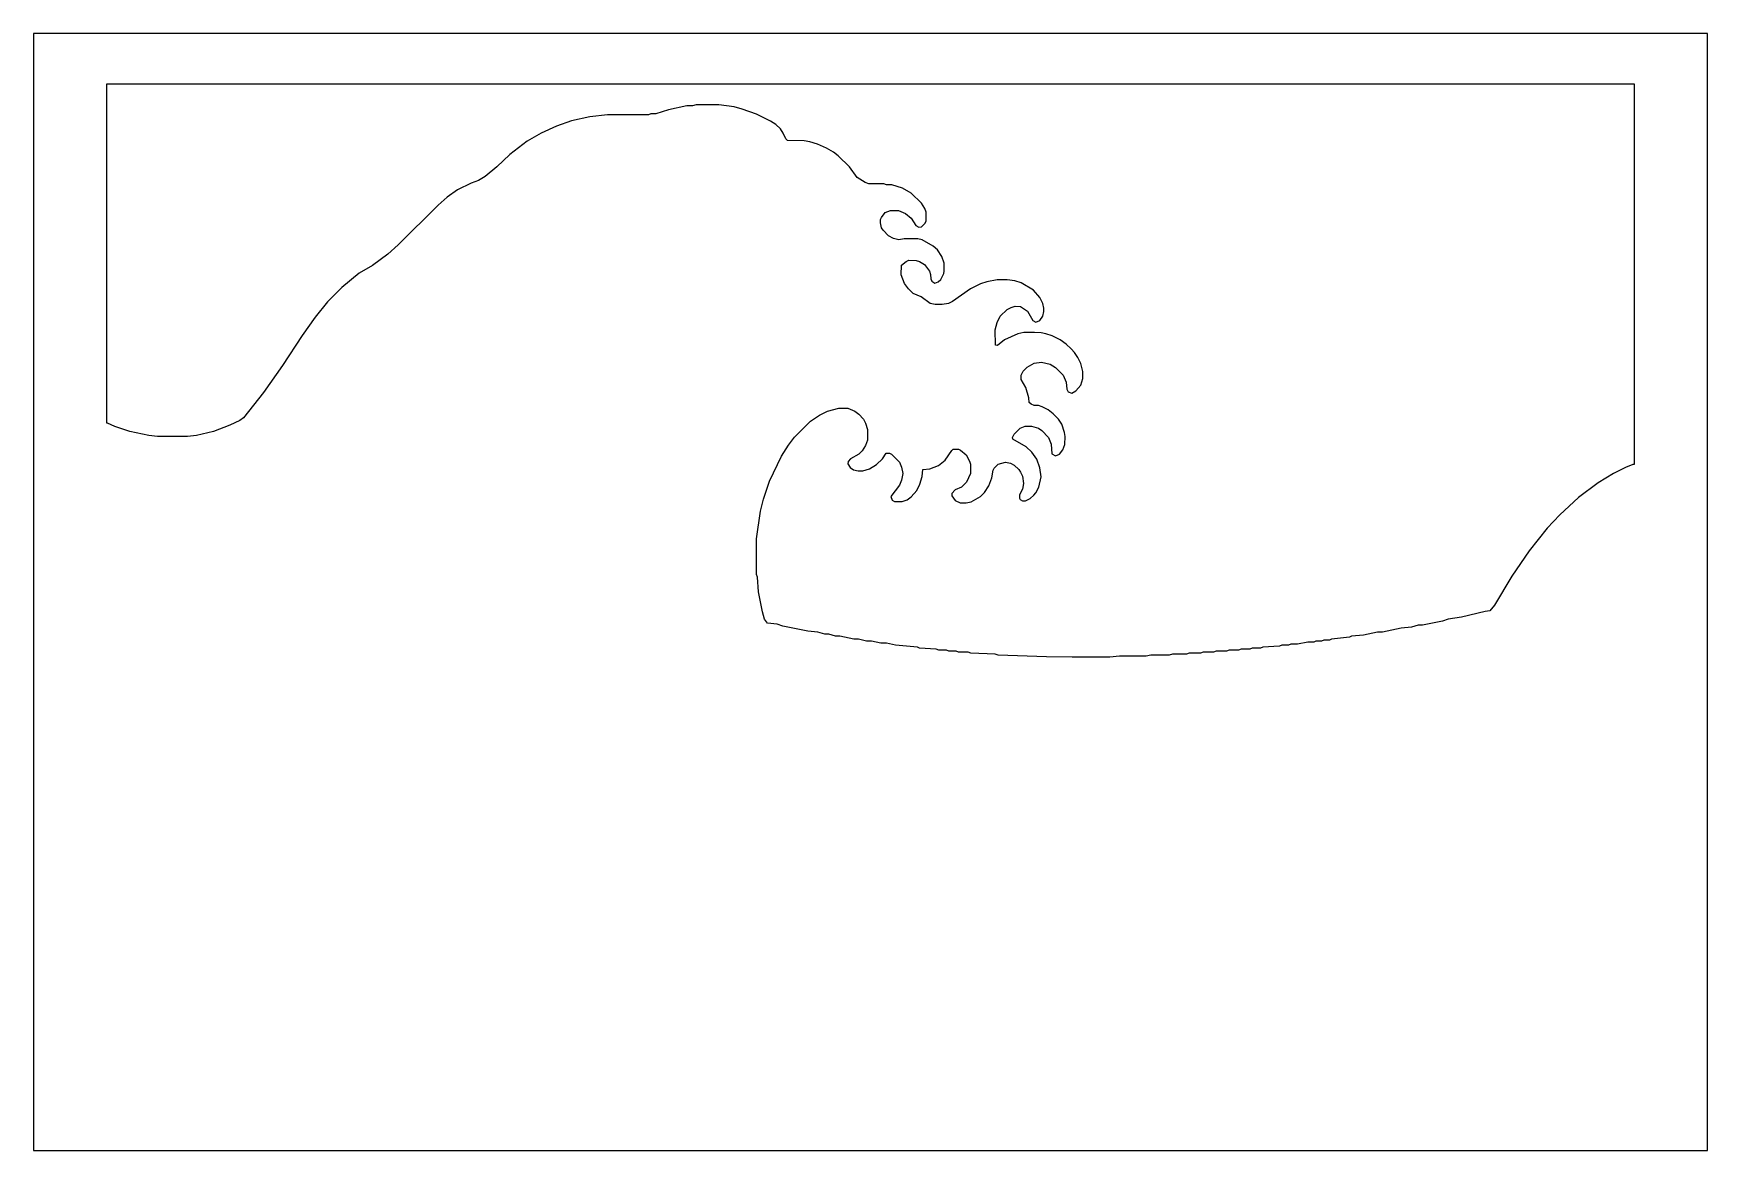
# Model space of a CAD drawing. Header units: millimetres. Extents: x 0 to 400, y 0 to 267.
import ezdxf

# ---------------------------------------------------------------- set-up
doc = ezdxf.new("R2010")
doc.units = ezdxf.units.MM
doc.layers.add('CUT', color=7, linetype='CONTINUOUS')

msp = doc.modelspace()

# ---------------------------------------------------------------- linework, layer by layer
at = {"layer": 'CUT'}
for points in [[(400, 266.8), (0, 266.8), (0, 0), (400, 0)], [(382.17, 163.86), (380.37, 163.1), (377.53, 161.67), (373.91, 159.5), (369.19, 156), (364.75, 151.84), (361.66, 148.66), (357.39, 143.23), (353.28, 137.2), (349.09, 130.24), (348.01, 128.91), (346.85, 128.78), (341.2, 127.4), (338.03, 126.88), (336.67, 126.45), (331.9, 125.49), (330.89, 125.45), (329.28, 125.02), (326.83, 124.73), (322.34, 123.83), (321.13, 123.78), (317.81, 123.11), (314.93, 122.83), (314.49, 122.63), (310.16, 122.11), (309.68, 121.91), (308.31, 121.88), (307.8, 121.68), (306.4, 121.64), (305.9, 121.44), (304.49, 121.4), (302.02, 120.96), (300.41, 120.92), (299.87, 120.72), (298.27, 120.68), (297.75, 120.49), (293.74, 120.2), (293.22, 120.01), (291.19, 119.97), (290.62, 119.77), (288.57, 119.74), (287.9, 119.53), (285.68, 119.49), (285.05, 119.29), (282.59, 119.25), (281.96, 119.05), (279.49, 119.01), (278.87, 118.82), (276.16, 118.77), (275.53, 118.58), (272.13, 118.53), (271.36, 118.33), (267.01, 118.31), (265.84, 118.09), (259.53, 118.07), (257.19, 117.87), (248.18, 117.82), (242.05, 117.88), (230.47, 118.33), (229.78, 118.53), (223.94, 118.81), (223.35, 119.01), (221.06, 119.06), (220.48, 119.25), (218.7, 119.29), (218.12, 119.49), (216.31, 119.53), (215.73, 119.73), (211.74, 120.01), (211.24, 120.2), (206.01, 120.73), (203.84, 121.16), (202.44, 121.19), (200.24, 121.64), (199.08, 121.68), (197.14, 122.12), (195.98, 122.16), (192.65, 122.83), (191.67, 122.87), (190.06, 123.3), (189.05, 123.35), (187.43, 123.78), (184.99, 124.06), (179.02, 125.26), (177.68, 125.68), (175.41, 125.99), (174.71, 126.91), (174.21, 128.64), (173.25, 133.43), (172.98, 136.97), (172.79, 137.59), (172.79, 146.13), (173.74, 152.7), (174.45, 155.57), (175.88, 159.89), (178.75, 165.85), (180.43, 168.49), (181.87, 170.38), (185.7, 174.19), (187.81, 175.64), (189.69, 176.58), (192.4, 177.31), (194.55, 177.29), (196.22, 176.59), (197.2, 175.87), (198.33, 174.69), (198.84, 173.72), (199.31, 172.23), (199.3, 169.64), (198.84, 168.43), (198.03, 167.15), (197.18, 166.32), (195.21, 165.24), (194.64, 164.57), (194.58, 164.03), (195.12, 163.17), (195.97, 162.61), (197.04, 162.31), (198.17, 162.35), (199.73, 162.85), (201.45, 163.85), (202.84, 165.23), (203.75, 166.54), (204.52, 166.58), (205.04, 166.31), (206.95, 164.38), (207.42, 163.24), (207.69, 161.72), (207.43, 160.12), (206.94, 158.88), (204.84, 156.18), (205.15, 155.32), (205.76, 154.99), (207.57, 154.98), (208.74, 155.42), (209.74, 156.12), (211.05, 157.68), (211.81, 159.18), (212.33, 160.98), (212.47, 162.64), (214.21, 162.82), (216.21, 163.58), (217.83, 164.92), (219.4, 167.19), (219.76, 167.5), (220.19, 167.55), (221, 167.53), (221.51, 167.29), (222.85, 166.18), (223.64, 164.66), (223.88, 163.9), (223.9, 163.09), (223.87, 161.74), (222.9, 159.6), (221.74, 158.44), (220.26, 157.81), (219.43, 156.92), (219.42, 156.33), (220.24, 155.27), (221.39, 154.72), (222.89, 154.7), (224.06, 154.97), (226.29, 156.24), (227.24, 157.19), (228.3, 158.74), (229.02, 160.7), (229.31, 162.48), (229.58, 163.01), (230.53, 163.95), (232.24, 164.45), (233.42, 164.18), (234.35, 163.71), (235.45, 162.65), (235.81, 162.05), (236.28, 161.07), (236.56, 159.34), (236.28, 157.94), (235.62, 156.63), (235.61, 155.8), (235.76, 155.48), (236.3, 155.21), (237.02, 155.17), (238.14, 155.71), (239.04, 156.54), (239.49, 157.07), (240.2, 158.47), (240.74, 160.92), (240.48, 163.04), (239.73, 165.1), (238.54, 166.79), (237.17, 168.1), (234, 169.93), (233.94, 170.27), (234.34, 171.09), (235.78, 172.53), (236.94, 172.98), (238.5, 173.02), (240.12, 172.53), (240.9, 171.98), (242.5, 170.34), (243.2, 168.7), (243.3, 166.37), (244.22, 165.89), (245.2, 166.3), (245.95, 167.33), (246.42, 168.65), (246.48, 170.53), (246.39, 171.52), (245.69, 173.45), (244.92, 174.68), (243.66, 175.98), (242.46, 176.92), (241.01, 177.64), (240.15, 177.92), (239.11, 177.98), (238.36, 178.24), (237.95, 178.63), (237.85, 179.77), (237.12, 182.22), (236.01, 184.18), (236.02, 185.2), (236.49, 186.14), (237.41, 187.08), (239.08, 188.03), (240.89, 188.3), (242.96, 187.8), (244.21, 187.02), (246.06, 185.16), (246.77, 183.5), (246.88, 181.82), (247.21, 181.24), (248.09, 180.91), (249.1, 181.41), (250.22, 182.79), (250.73, 184.39), (250.75, 186.07), (250.24, 187.95), (249.51, 189.43), (248.76, 190.61), (247.98, 191.48), (246.78, 192.61), (245.3, 193.62), (243.39, 194.59), (241.88, 195.09), (240.79, 195.34), (239.16, 195.36), (236.62, 195.35), (235.21, 195.1), (232.01, 193.63), (230.31, 192.26), (229.85, 192.38), (229.8, 196.04), (230.28, 197.81), (231.02, 199.26), (232.68, 200.91), (233.61, 201.39), (234.59, 201.64), (235.85, 201.62), (237.52, 200.44), (238.79, 198.25), (239.53, 197.86), (240.44, 198.27), (241.16, 199.27), (241.45, 200.42), (241.44, 201.19), (241.16, 202.3), (240.44, 203.73), (238.96, 205.47), (236, 207.22), (234.48, 207.73), (232.65, 208), (230.3, 207.98), (227.79, 207.5), (226.27, 206.98), (223.9, 205.8), (219.6, 202.78), (218.61, 202.31), (217.1, 202.04), (215.48, 202.07), (214.26, 202.32), (212.14, 203.88), (210.21, 204.73), (209.09, 205.82), (208.09, 207.08), (207.36, 209.13), (207.42, 211.43), (208.55, 212.37), (209.14, 212.62), (210.95, 212.61), (211.74, 212.36), (212.94, 211.63), (214.08, 210.02), (214.35, 209.21), (214.4, 208.19), (214.66, 207.61), (215.4, 207.17), (216.2, 207.46), (216.77, 208.01), (217.52, 209.49), (217.61, 210.04), (217.58, 211.92), (217.06, 213.52), (215.98, 215.09), (215.01, 216.03), (212.37, 217.49), (211.31, 217.75), (208.08, 217.77), (206.79, 217.55), (205.46, 217.82), (204.3, 218.5), (202.99, 219.81), (202.61, 220.42), (202.35, 221.59), (202.37, 222.37), (202.6, 222.88), (203.51, 224.02), (204.76, 224.54), (206.71, 224.5), (208.35, 223.83), (209.75, 222.73), (210.87, 220.92), (211.58, 220.52), (212.17, 220.63), (213.01, 221.41), (213.28, 221.96), (213.31, 223.25), (213.28, 224.11), (213, 224.96), (212.15, 226.3), (209.73, 228.69), (207.61, 229.89), (205.11, 230.64), (203.86, 230.68), (203.15, 230.9), (199.61, 230.93), (198.76, 231.19), (196.78, 232.44), (194.95, 234.92), (192.28, 237.59), (191.14, 238.47), (189.45, 239.44), (187.3, 240.4), (185.49, 240.91), (184.16, 241.15), (180.14, 241.25), (179.74, 241.62), (179.17, 243.03), (178.49, 244), (177.38, 245.09), (176.13, 245.87), (172.79, 247.54), (169.36, 248.76), (167.39, 249.25), (163.78, 249.75), (158.33, 249.74), (157.49, 249.54), (156.08, 249.49), (151.7, 248.53), (148.72, 247.63), (147.51, 247.59), (146.99, 247.41), (137.12, 247.35), (132.9, 246.86), (128.55, 245.9), (124.94, 244.7), (121.31, 243.01), (117.95, 241.08), (113.85, 237.91), (110.75, 234.94), (107.96, 232.62), (106.31, 231.67), (104.61, 231.08), (101.29, 229.42), (98.84, 227.69), (96.67, 225.76), (87.12, 216.31), (84.7, 214.12), (81.02, 211.39), (77.84, 209.56), (73.69, 206.17), (70.29, 202.71), (67.34, 199.07), (64.18, 194.7), (59.49, 187.48), (54.97, 181.05), (50.15, 175.03), (49.28, 174.4), (46.91, 173.22), (43.05, 171.77), (38.95, 170.82), (36.77, 170.57), (29.64, 170.57), (27.57, 170.82), (23.01, 171.77), (19.41, 172.96), (17.68, 173.73), (17.53, 173.74), (17.53, 254.8), (382.47, 254.8), (382.47, 163.84)]]:
    msp.add_lwpolyline(points, close=True, dxfattribs=at)

doc.saveas('drawing.dxf')
